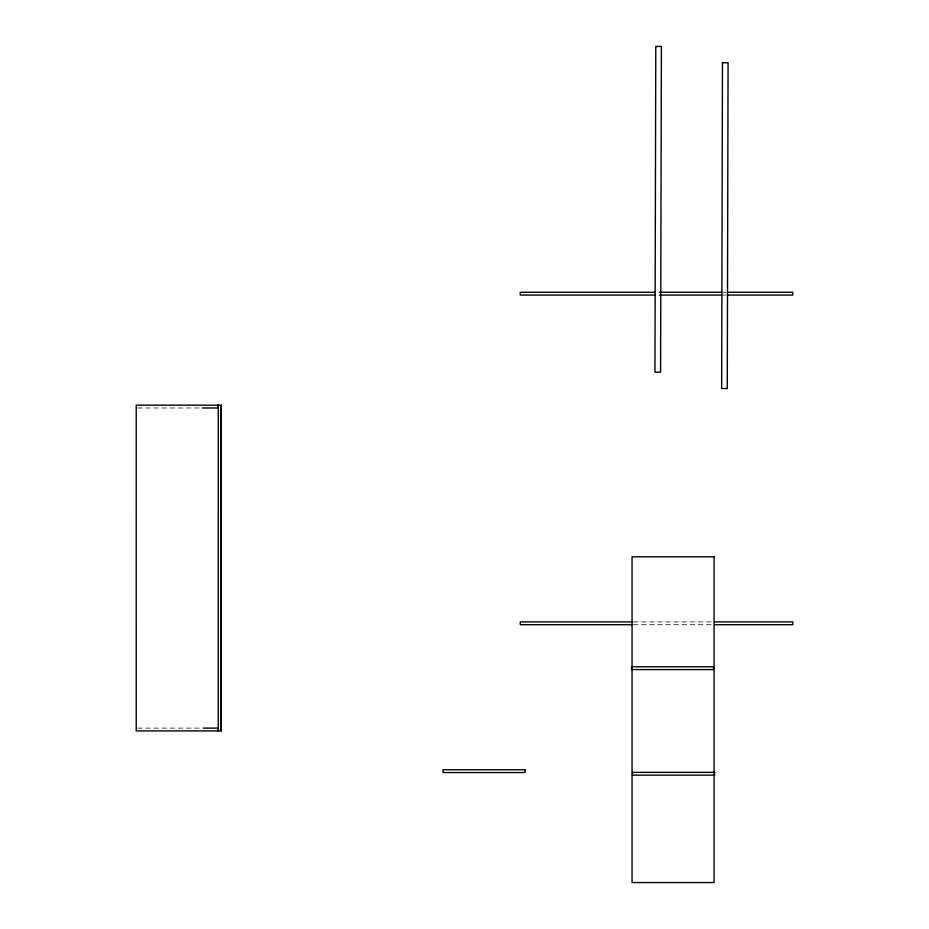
<?xml version="1.0" encoding="UTF-8"?>
<svg xmlns="http://www.w3.org/2000/svg" width="929" height="929" viewBox="0 0 929 929"><rect width="100%" height="100%" fill="white"/><g stroke="black" fill="none" stroke-linecap="round" stroke-linejoin="round"><path stroke-width="0.7" stroke-dasharray="4.64 3.48" d="M723.215 292.252L726.106 292.252M723.215 295.062L726.106 295.062M137.655 407.982L200.954 407.982M633.346 621.907L711.614 621.907M633.346 624.718L711.614 624.718M137.678 728.115L203.857 728.115"/><path stroke-width="1.39" d="M218.257 405.172L218.245 730.914L218.245 728.115L203.857 728.115M221.044 730.914L221.067 405.172L136.215 405.172L136.238 730.914L221.044 730.914L221.067 405.172M655.084 292.252L520.286 292.252L520.286 295.062L655.084 295.062M659.439 292.252L721.763 292.252M727.558 292.252L792.785 292.252L792.785 295.062L727.558 295.062M659.439 295.062L721.763 295.062M202.383 407.982L218.21 407.982L218.21 405.172M631.894 621.907L520.286 621.907L520.286 624.718L631.894 624.718M714.517 621.907L792.785 621.907L792.785 624.718L714.517 624.718M655.781 46.45L654.957 372.192L660.577 372.204L661.39 46.462L655.781 46.45M722.472 62.754L721.647 388.496L727.268 388.519L728.081 62.766L722.472 62.754M714.053 556.808L632.057 556.808L632.057 882.55L714.053 882.55L714.053 556.808M713.565 666.778L631.569 666.778L631.569 669.588L713.565 669.588L713.565 666.778M525.036 769.735L443.04 769.735L443.04 772.545L525.036 772.545L525.036 769.735M714.598 772.347L632.591 772.347L632.591 775.146L714.598 775.146L714.598 772.347"/></g></svg>
